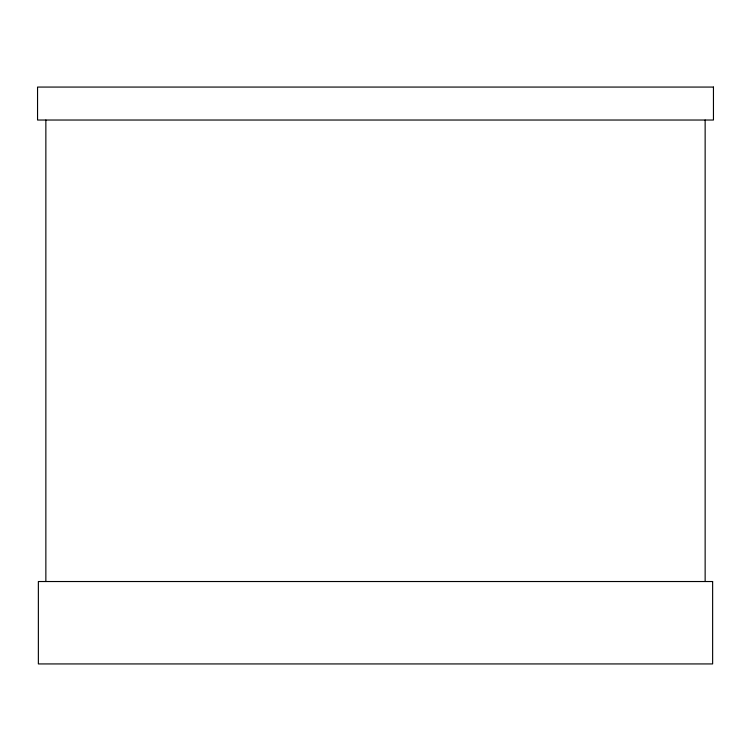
<?xml version="1.0" encoding="UTF-8"?>
<svg xmlns="http://www.w3.org/2000/svg" width="751" height="751" viewBox="0 0 751 751"><rect width="100%" height="100%" fill="white"/><g stroke="black" fill="none" stroke-linecap="round" stroke-linejoin="round"><path stroke-width="1.13" d="M705.142 120.029L705.142 581.527M45.858 120.029L45.858 581.527M713.45 87.069L37.55 87.069L37.55 120.029L713.45 120.029L713.45 87.069M712.633 581.527L38.367 581.527L38.367 663.931L712.633 663.931L712.633 581.527"/></g></svg>
